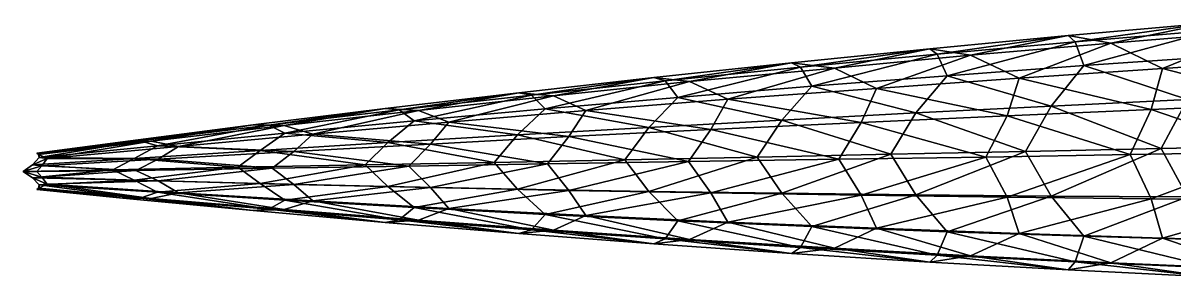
# Model space of a CAD drawing. Extents: x -1.18 to 1.18, y -1.18 to 1.18.
# Drawn here: x -1.1796 to -0.7754, y -0.037 to 0.0519 of the extents above; entities that cross this region are included whole.
import ezdxf

# ---------------------------------------------------------------- set-up
doc = ezdxf.new("R2010")
doc.units = 0
doc.layers.add('OCTOPUS$LWO', color=1, linetype='CONTINUOUS')

msp = doc.modelspace()

# ---------------------------------------------------------------- linework, layer by layer
at = {"layer": 'OCTOPUS$LWO'}
for points in [[(-0.79782, 0.04486, -0.3849), (-0.81285, 0.0475, -0.3829), (-0.76351, 0.05186, -0.34373)], [(-0.81037, 0.04535, -0.36934), (-0.76351, 0.05186, -0.34373), (-0.81285, 0.0475, -0.3829)], [(-0.81037, 0.04535, -0.36934), (-0.76162, 0.04943, -0.32932), (-0.76351, 0.05186, -0.34373)], [(-0.8074, 0.03699, -0.35642), (-0.76162, 0.04943, -0.32932), (-0.81037, 0.04535, -0.36934)], [(-0.8074, 0.03699, -0.35642), (-0.75914, 0.04034, -0.31568), (-0.76162, 0.04943, -0.32932)], [(-0.76351, 0.05186, -0.34373), (-0.74778, 0.04889, -0.34633), (-0.79782, 0.04486, -0.3849)], [(-0.77979, 0.03597, -0.39047), (-0.79782, 0.04486, -0.3849), (-0.74778, 0.04889, -0.34633)], [(-0.74778, 0.04889, -0.34633), (-0.72915, 0.03923, -0.35233), (-0.77979, 0.03597, -0.39047)], [(-0.84711, 0.0406, -0.4224), (-0.86142, 0.04287, -0.42145), (-0.81285, 0.0475, -0.3829)], [(-0.85877, 0.04102, -0.40865), (-0.81285, 0.0475, -0.3829), (-0.86142, 0.04287, -0.42145)], [(-0.85877, 0.04102, -0.40865), (-0.81037, 0.04535, -0.36934), (-0.81285, 0.0475, -0.3829)], [(-0.85531, 0.03345, -0.39648), (-0.81037, 0.04535, -0.36934), (-0.85877, 0.04102, -0.40865)], [(-0.85531, 0.03345, -0.39648), (-0.8074, 0.03699, -0.35642), (-0.81037, 0.04535, -0.36934)], [(-0.81285, 0.0475, -0.3829), (-0.79782, 0.04486, -0.3849), (-0.84711, 0.0406, -0.4224)], [(-0.83008, 0.03254, -0.42741), (-0.84711, 0.0406, -0.4224), (-0.79782, 0.04486, -0.3849)], [(-0.79782, 0.04486, -0.3849), (-0.77979, 0.03597, -0.39047), (-0.83008, 0.03254, -0.42741)], [(-0.89478, 0.03608, -0.45946), (-0.90994, 0.03798, -0.45919), (-0.86142, 0.04287, -0.42145)], [(-0.90674, 0.03646, -0.44727), (-0.86142, 0.04287, -0.42145), (-0.90994, 0.03798, -0.45919)], [(-0.90674, 0.03646, -0.44727), (-0.85877, 0.04102, -0.40865), (-0.86142, 0.04287, -0.42145)], [(-0.90282, 0.02974, -0.43585), (-0.85877, 0.04102, -0.40865), (-0.90674, 0.03646, -0.44727)], [(-0.90282, 0.02974, -0.43585), (-0.85531, 0.03345, -0.39648), (-0.85877, 0.04102, -0.40865)], [(-0.86142, 0.04287, -0.42145), (-0.84711, 0.0406, -0.4224), (-0.89478, 0.03608, -0.45946)], [(-0.88013, 0.02901, -0.46097), (-0.89478, 0.03608, -0.45946), (-0.84711, 0.0406, -0.4224)], [(-0.84711, 0.0406, -0.4224), (-0.83008, 0.03254, -0.42741), (-0.88013, 0.02901, -0.46097)], [(-0.94573, 0.03136, -0.49551), (-0.95822, 0.03285, -0.49632), (-0.90994, 0.03798, -0.45919)], [(-0.95423, 0.03167, -0.48518), (-0.90994, 0.03798, -0.45919), (-0.95822, 0.03285, -0.49632)], [(-0.95423, 0.03167, -0.48518), (-0.90674, 0.03646, -0.44727), (-0.90994, 0.03798, -0.45919)], [(-0.94986, 0.02585, -0.47452), (-0.90674, 0.03646, -0.44727), (-0.95423, 0.03167, -0.48518)], [(-0.94986, 0.02585, -0.47452), (-0.90282, 0.02974, -0.43585), (-0.90674, 0.03646, -0.44727)], [(-0.90994, 0.03798, -0.45919), (-0.89478, 0.03608, -0.45946), (-0.94573, 0.03136, -0.49551)], [(-0.81878, 0.02283, -0.359), (-0.8074, 0.03699, -0.35642), (-0.85531, 0.03345, -0.39648)], [(-0.8074, 0.03699, -0.35642), (-0.81878, 0.02283, -0.359), (-0.77094, 0.02515, -0.31796)], [(-0.77094, 0.02515, -0.31796), (-0.75914, 0.04034, -0.31568), (-0.8074, 0.03699, -0.35642)], [(-0.77979, 0.03597, -0.39047), (-0.72915, 0.03923, -0.35233), (-0.73275, 0.02386, -0.36466)], [(-0.99338, 0.02639, -0.53232), (-1.00556, 0.0275, -0.53281), (-0.95822, 0.03285, -0.49632)], [(-1.0012, 0.02667, -0.52237), (-0.95822, 0.03285, -0.49632), (-1.00556, 0.0275, -0.53281)], [(-1.0012, 0.02667, -0.52237), (-0.95423, 0.03167, -0.48518), (-0.95822, 0.03285, -0.49632)], [(-0.95822, 0.03285, -0.49632), (-0.94573, 0.03136, -0.49551), (-0.99338, 0.02639, -0.53232)], [(-0.93223, 0.02526, -0.49551), (-0.94573, 0.03136, -0.49551), (-0.89478, 0.03608, -0.45946)], [(-0.89478, 0.03608, -0.45946), (-0.88013, 0.02901, -0.46097), (-0.93223, 0.02526, -0.49551)], [(-0.86626, 0.02041, -0.39936), (-0.85531, 0.03345, -0.39648), (-0.90282, 0.02974, -0.43585)], [(-0.88013, 0.02901, -0.46097), (-0.83008, 0.03254, -0.42741), (-0.8343, 0.01936, -0.43825)], [(-0.85531, 0.03345, -0.39648), (-0.86626, 0.02041, -0.39936), (-0.81878, 0.02283, -0.359)], [(-0.83008, 0.03254, -0.42741), (-0.7837, 0.02164, -0.40228), (-0.8343, 0.01936, -0.43825)], [(-0.83008, 0.03254, -0.42741), (-0.77979, 0.03597, -0.39047), (-0.7837, 0.02164, -0.40228)], [(-0.77979, 0.03597, -0.39047), (-0.73275, 0.02386, -0.36466), (-0.7837, 0.02164, -0.40228)], [(-0.99639, 0.02182, -0.5125), (-0.95423, 0.03167, -0.48518), (-1.0012, 0.02667, -0.52237)], [(-0.99639, 0.02182, -0.5125), (-0.94986, 0.02585, -0.47452), (-0.95423, 0.03167, -0.48518)], [(-0.98205, 0.02132, -0.5306), (-0.99338, 0.02639, -0.53232), (-0.94573, 0.03136, -0.49551)], [(-0.94573, 0.03136, -0.49551), (-0.93223, 0.02526, -0.49551), (-0.98205, 0.02132, -0.5306)], [(-0.91334, 0.01792, -0.43905), (-0.90282, 0.02974, -0.43585), (-0.94986, 0.02585, -0.47452)], [(-0.93223, 0.02526, -0.49551), (-0.88013, 0.02901, -0.46097), (-0.88545, 0.01707, -0.47066)], [(-0.90282, 0.02974, -0.43585), (-0.91334, 0.01792, -0.43905), (-0.86626, 0.02041, -0.39936)], [(-0.88013, 0.02901, -0.46097), (-0.8343, 0.01936, -0.43825), (-0.88545, 0.01707, -0.47066)], [(-1.04085, 0.02125, -0.56741), (-1.05248, 0.02196, -0.56835), (-1.00556, 0.0275, -0.53281)], [(-1.0476, 0.02149, -0.55883), (-1.00556, 0.0275, -0.53281), (-1.05248, 0.02196, -0.56835)], [(-1.0476, 0.02149, -0.55883), (-1.0012, 0.02667, -0.52237), (-1.00556, 0.0275, -0.53281)], [(-1.04235, 0.01765, -0.54976), (-1.0012, 0.02667, -0.52237), (-1.0476, 0.02149, -0.55883)], [(-1.04235, 0.01765, -0.54976), (-0.99639, 0.02182, -0.5125), (-1.0012, 0.02667, -0.52237)], [(-1.00556, 0.0275, -0.53281), (-0.99338, 0.02639, -0.53232), (-1.04085, 0.02125, -0.56741)], [(-1.03017, 0.01723, -0.56515), (-1.04085, 0.02125, -0.56741), (-0.99338, 0.02639, -0.53232)], [(-0.99338, 0.02639, -0.53232), (-0.98205, 0.02132, -0.5306), (-1.03017, 0.01723, -0.56515)], [(-0.95995, 0.01535, -0.47804), (-0.94986, 0.02585, -0.47452), (-0.99639, 0.02182, -0.5125)], [(-0.98205, 0.02132, -0.5306), (-0.93223, 0.02526, -0.49551), (-0.9382, 0.01465, -0.50459)], [(-0.94986, 0.02585, -0.47452), (-0.95995, 0.01535, -0.47804), (-0.91334, 0.01792, -0.43905)], [(-0.93223, 0.02526, -0.49551), (-0.88545, 0.01707, -0.47066), (-0.9382, 0.01465, -0.50459)], [(-0.78016, 0.00795, -0.32333), (-0.77094, 0.02515, -0.31796), (-0.81878, 0.02283, -0.359)], [(-0.77094, 0.02515, -0.31796), (-0.78016, 0.00795, -0.32333), (-0.73222, 0.00899, -0.2816)], [(-1.08789, 0.01596, -0.60152), (-1.09879, 0.01623, -0.60315), (-1.05248, 0.02196, -0.56835)], [(-1.09337, 0.01614, -0.59456), (-1.05248, 0.02196, -0.56835), (-1.09879, 0.01623, -0.60315)], [(-1.09337, 0.01614, -0.59456), (-1.0476, 0.02149, -0.55883), (-1.05248, 0.02196, -0.56835)], [(-1.08768, 0.01335, -0.5863), (-1.0476, 0.02149, -0.55883), (-1.09337, 0.01614, -0.59456)], [(-1.05248, 0.02196, -0.56835), (-1.04085, 0.02125, -0.56741), (-1.08789, 0.01596, -0.60152)], [(-1.07785, 0.01303, -0.5987), (-1.08789, 0.01596, -0.60152), (-1.04085, 0.02125, -0.56741)], [(-1.08768, 0.01335, -0.5863), (-1.04235, 0.01765, -0.54976), (-1.0476, 0.02149, -0.55883)], [(-1.04085, 0.02125, -0.56741), (-1.03017, 0.01723, -0.56515), (-1.07785, 0.01303, -0.5987)], [(-1.00603, 0.01271, -0.51634), (-0.99639, 0.02182, -0.5125), (-1.04235, 0.01765, -0.54976)], [(-1.03017, 0.01723, -0.56515), (-0.98205, 0.02132, -0.5306), (-0.98806, 0.01213, -0.53899)], [(-0.99639, 0.02182, -0.5125), (-1.00603, 0.01271, -0.51634), (-0.95995, 0.01535, -0.47804)], [(-0.98205, 0.02132, -0.5306), (-0.9382, 0.01465, -0.50459), (-0.98806, 0.01213, -0.53899)], [(-0.87511, 0.00593, -0.40481), (-0.86626, 0.02041, -0.39936), (-0.91334, 0.01792, -0.43905)], [(-0.86626, 0.02041, -0.39936), (-0.87511, 0.00593, -0.40481), (-0.82782, 0.00693, -0.36441)], [(-0.82782, 0.00693, -0.36441), (-0.81878, 0.02283, -0.359), (-0.86626, 0.02041, -0.39936)], [(-0.8343, 0.01936, -0.43825), (-0.7837, 0.02164, -0.40228), (-0.79104, 0.00581, -0.40986)], [(-0.81878, 0.02283, -0.359), (-0.82782, 0.00693, -0.36441), (-0.78016, 0.00795, -0.32333)], [(-0.7837, 0.02164, -0.40228), (-0.74003, 0.00673, -0.37251), (-0.79104, 0.00581, -0.40986)], [(-0.7837, 0.02164, -0.40228), (-0.73275, 0.02386, -0.36466), (-0.74003, 0.00673, -0.37251)], [(-1.13461, 0.01052, -0.63443), (-1.1446, 0.01034, -0.63697), (-1.09879, 0.01623, -0.60315)], [(-1.13847, 0.01064, -0.62956), (-1.09879, 0.01623, -0.60315), (-1.1446, 0.01034, -0.63697)], [(-1.13847, 0.01064, -0.62956), (-1.09337, 0.01614, -0.59456), (-1.09879, 0.01623, -0.60315)], [(-1.09879, 0.01623, -0.60315), (-1.08789, 0.01596, -0.60152), (-1.13461, 0.01052, -0.63443)], [(-1.05152, 0.01001, -0.55393), (-1.04235, 0.01765, -0.54976), (-1.08768, 0.01335, -0.5863)], [(-1.07785, 0.01303, -0.5987), (-1.03017, 0.01723, -0.56515), (-1.03659, 0.00954, -0.57273)], [(-1.04235, 0.01765, -0.54976), (-1.05152, 0.01001, -0.55393), (-1.00603, 0.01271, -0.51634)], [(-1.03017, 0.01723, -0.56515), (-0.98806, 0.01213, -0.53899), (-1.03659, 0.00954, -0.57273)], [(-0.92199, 0.00497, -0.44453), (-0.91334, 0.01792, -0.43905), (-0.95995, 0.01535, -0.47804)], [(-0.9382, 0.01465, -0.50459), (-0.88545, 0.01707, -0.47066), (-0.89331, 0.00418, -0.47718)], [(-0.91334, 0.01792, -0.43905), (-0.92199, 0.00497, -0.44453), (-0.87511, 0.00593, -0.40481)], [(-0.88545, 0.01707, -0.47066), (-0.84173, 0.00495, -0.44511), (-0.89331, 0.00418, -0.47718)], [(-0.88545, 0.01707, -0.47066), (-0.8343, 0.01936, -0.43825), (-0.84173, 0.00495, -0.44511)], [(-0.8343, 0.01936, -0.43825), (-0.79104, 0.00581, -0.40986), (-0.84173, 0.00495, -0.44511)], [(-1.13234, 0.00895, -0.62211), (-1.09337, 0.01614, -0.59456), (-1.13847, 0.01064, -0.62956)], [(-1.12506, 0.00872, -0.63126), (-1.13461, 0.01052, -0.63443), (-1.08789, 0.01596, -0.60152)], [(-1.13234, 0.00895, -0.62211), (-1.08768, 0.01335, -0.5863), (-1.09337, 0.01614, -0.59456)], [(-1.09638, 0.00726, -0.59081), (-1.08768, 0.01335, -0.5863), (-1.13234, 0.00895, -0.62211)], [(-1.08789, 0.01596, -0.60152), (-1.07785, 0.01303, -0.5987), (-1.12506, 0.00872, -0.63126)], [(-1.12506, 0.00872, -0.63126), (-1.07785, 0.01303, -0.5987), (-1.08453, 0.0069, -0.6057)], [(-1.08768, 0.01335, -0.5863), (-1.09638, 0.00726, -0.59081), (-1.05152, 0.01001, -0.55393)], [(-1.07785, 0.01303, -0.5987), (-1.03659, 0.00954, -0.57273), (-1.08453, 0.0069, -0.6057)], [(-1.01425, 0.00311, -0.5219), (-1.00603, 0.01271, -0.51634), (-1.05152, 0.01001, -0.55393)], [(-1.03659, 0.00954, -0.57273), (-0.98806, 0.01213, -0.53899), (-0.99557, 0.00256, -0.54544)], [(-1.00603, 0.01271, -0.51634), (-1.01425, 0.00311, -0.5219), (-0.96839, 0.00403, -0.48356)], [(-0.96839, 0.00403, -0.48356), (-0.95995, 0.01535, -0.47804), (-1.00603, 0.01271, -0.51634)], [(-0.98806, 0.01213, -0.53899), (-0.94606, 0.00337, -0.51126), (-0.99557, 0.00256, -0.54544)], [(-0.98806, 0.01213, -0.53899), (-0.9382, 0.01465, -0.50459), (-0.94606, 0.00337, -0.51126)], [(-0.95995, 0.01535, -0.47804), (-0.96839, 0.00403, -0.48356), (-0.92199, 0.00497, -0.44453)], [(-0.9382, 0.01465, -0.50459), (-0.89331, 0.00418, -0.47718), (-0.94606, 0.00337, -0.51126)], [(-1.17417, 0.00585, -0.65981), (-1.17476, 0.00632, -0.65908), (-1.1446, 0.01034, -0.63697)], [(-1.17383, 0.00618, -0.65728), (-1.1446, 0.01034, -0.63697), (-1.17476, 0.00632, -0.65908)], [(-1.1446, 0.01034, -0.63697), (-1.13461, 0.01052, -0.63443), (-1.17417, 0.00585, -0.65981)], [(-1.17104, 0.00447, -0.65946), (-1.17417, 0.00585, -0.65981), (-1.13461, 0.01052, -0.63443)], [(-1.17385, 0.00477, -0.65599), (-1.13234, 0.00895, -0.62211), (-1.13847, 0.01064, -0.62956)], [(-1.17385, 0.00477, -0.65599), (-1.13847, 0.01064, -0.62956), (-1.17383, 0.00618, -0.65728)], [(-1.14056, 0.00447, -0.62698), (-1.13234, 0.00895, -0.62211), (-1.17385, 0.00477, -0.65599)], [(-1.17383, 0.00618, -0.65728), (-1.13847, 0.01064, -0.62956), (-1.1446, 0.01034, -0.63697)], [(-1.13461, 0.01052, -0.63443), (-1.12506, 0.00872, -0.63126), (-1.17104, 0.00447, -0.65946)], [(-1.17104, 0.00447, -0.65946), (-1.12506, 0.00872, -0.63126), (-1.13218, 0.00422, -0.63745)], [(-1.13234, 0.00895, -0.62211), (-1.14056, 0.00447, -0.62698), (-1.09638, 0.00726, -0.59081)], [(-1.12506, 0.00872, -0.63126), (-1.08453, 0.0069, -0.6057), (-1.13218, 0.00422, -0.63745)], [(-1.05951, 0.00223, -0.55954), (-1.05152, 0.01001, -0.55393), (-1.09638, 0.00726, -0.59081)], [(-1.08453, 0.0069, -0.6057), (-1.03659, 0.00954, -0.57273), (-1.04414, 0.00178, -0.5789)], [(-1.05152, 0.01001, -0.55393), (-1.05951, 0.00223, -0.55954), (-1.01425, 0.00311, -0.5219)], [(-1.03659, 0.00954, -0.57273), (-0.99557, 0.00256, -0.54544), (-1.04414, 0.00178, -0.5789)], [(-0.77094, -0.00899, -0.31796), (-0.73222, 0.00899, -0.2816), (-0.78016, 0.00795, -0.32333)], [(-1.17623, 0.00226, -0.65728), (-1.17385, 0.00477, -0.65599), (-1.17104, 0.00447, -0.65946)], [(-1.17385, 0.00477, -0.65599), (-1.17623, 0.00226, -0.65728), (-1.14056, 0.00447, -0.62698)], [(-1.17104, 0.00447, -0.65946), (-1.17299, 0.00184, -0.66126), (-1.17623, 0.00226, -0.65728)], [(-1.14807, 0.00055, -0.63267), (-1.14056, 0.00447, -0.62698), (-1.17623, 0.00226, -0.65728)], [(-1.17417, 0.00585, -0.65981), (-1.17383, 0.00618, -0.65728), (-1.17476, 0.00632, -0.65908)], [(-1.17385, 0.00477, -0.65599), (-1.17383, 0.00618, -0.65728), (-1.17417, 0.00585, -0.65981)], [(-1.17417, 0.00585, -0.65981), (-1.17104, 0.00447, -0.65946), (-1.17385, 0.00477, -0.65599)], [(-1.17104, 0.00447, -0.65946), (-1.13218, 0.00422, -0.63745), (-1.17299, 0.00184, -0.66126)], [(-1.17299, 0.00184, -0.66126), (-1.13218, 0.00422, -0.63745), (-1.13994, 0.00032, -0.6428)], [(-1.14056, 0.00447, -0.62698), (-1.14807, 0.00055, -0.63267), (-1.10414, 0.00138, -0.59646)], [(-1.10414, 0.00138, -0.59646), (-1.09638, 0.00726, -0.59081), (-1.14056, 0.00447, -0.62698)], [(-1.13218, 0.00422, -0.63745), (-1.0921, 0.00103, -0.61157), (-1.13994, 0.00032, -0.6428)], [(-1.13218, 0.00422, -0.63745), (-1.08453, 0.0069, -0.6057), (-1.0921, 0.00103, -0.61157)], [(-1.09638, 0.00726, -0.59081), (-1.10414, 0.00138, -0.59646), (-1.05951, 0.00223, -0.55954)], [(-1.08453, 0.0069, -0.6057), (-1.04414, 0.00178, -0.5789), (-1.0921, 0.00103, -0.61157)], [(-0.95995, -0.00703, -0.47804), (-0.92199, 0.00497, -0.44453), (-0.96839, 0.00403, -0.48356)], [(-0.95995, -0.00703, -0.47804), (-0.91334, -0.00772, -0.43905), (-0.92199, 0.00497, -0.44453)], [(-0.9382, -0.0076, -0.50459), (-0.94606, 0.00337, -0.51126), (-0.89331, 0.00418, -0.47718)], [(-0.89331, 0.00418, -0.47718), (-0.88545, -0.0084, -0.47066), (-0.9382, -0.0076, -0.50459)], [(-0.91334, -0.00772, -0.43905), (-0.87511, 0.00593, -0.40481), (-0.92199, 0.00497, -0.44453)], [(-0.91334, -0.00772, -0.43905), (-0.86626, -0.00828, -0.39936), (-0.87511, 0.00593, -0.40481)], [(-0.88545, -0.0084, -0.47066), (-0.89331, 0.00418, -0.47718), (-0.84173, 0.00495, -0.44511)], [(-0.84173, 0.00495, -0.44511), (-0.8343, -0.00912, -0.43825), (-0.88545, -0.0084, -0.47066)], [(-0.86626, -0.00828, -0.39936), (-0.82782, 0.00693, -0.36441), (-0.87511, 0.00593, -0.40481)], [(-0.86626, -0.00828, -0.39936), (-0.81878, -0.0087, -0.359), (-0.82782, 0.00693, -0.36441)], [(-0.8343, -0.00912, -0.43825), (-0.84173, 0.00495, -0.44511), (-0.79104, 0.00581, -0.40986)], [(-0.79104, 0.00581, -0.40986), (-0.7837, -0.00965, -0.40228), (-0.8343, -0.00912, -0.43825)], [(-0.81878, -0.0087, -0.359), (-0.78016, 0.00795, -0.32333), (-0.82782, 0.00693, -0.36441)], [(-0.81878, -0.0087, -0.359), (-0.77094, -0.00899, -0.31796), (-0.78016, 0.00795, -0.32333)], [(-0.7837, -0.00965, -0.40228), (-0.79104, 0.00581, -0.40986), (-0.74003, 0.00673, -0.37251)], [(-0.74003, 0.00673, -0.37251), (-0.73275, -0.01001, -0.36466), (-0.7837, -0.00965, -0.40228)], [(-1.17956, -0.00007, -0.66053), (-1.17623, 0.00226, -0.65728), (-1.17299, 0.00184, -0.66126)], [(-1.17623, 0.00226, -0.65728), (-1.17956, -0.00007, -0.66053), (-1.14807, 0.00055, -0.63267)], [(-1.17299, 0.00184, -0.66126), (-1.17477, -0.00012, -0.66275), (-1.17956, -0.00007, -0.66053)], [(-1.17623, -0.00227, -0.65728), (-1.14807, 0.00055, -0.63267), (-1.17956, -0.00007, -0.66053)], [(-1.17623, -0.00227, -0.65728), (-1.14056, -0.00311, -0.62698), (-1.14807, 0.00055, -0.63267)], [(-1.17299, 0.00184, -0.66126), (-1.13994, 0.00032, -0.6428), (-1.17477, -0.00012, -0.66275)], [(-1.17299, -0.00202, -0.66126), (-1.17477, -0.00012, -0.66275), (-1.13994, 0.00032, -0.6428)], [(-1.13994, 0.00032, -0.6428), (-1.13218, -0.00334, -0.63745), (-1.17299, -0.00202, -0.66126)], [(-1.14056, -0.00311, -0.62698), (-1.10414, 0.00138, -0.59646), (-1.14807, 0.00055, -0.63267)], [(-1.14056, -0.00311, -0.62698), (-1.09638, -0.00425, -0.59081), (-1.10414, 0.00138, -0.59646)], [(-1.13218, -0.00334, -0.63745), (-1.13994, 0.00032, -0.6428), (-1.0921, 0.00103, -0.61157)], [(-1.0921, 0.00103, -0.61157), (-1.08453, -0.00458, -0.6057), (-1.13218, -0.00334, -0.63745)], [(-1.09638, -0.00425, -0.59081), (-1.05951, 0.00223, -0.55954), (-1.10414, 0.00138, -0.59646)], [(-1.09638, -0.00425, -0.59081), (-1.05152, -0.00529, -0.55393), (-1.05951, 0.00223, -0.55954)], [(-1.08453, -0.00458, -0.6057), (-1.0921, 0.00103, -0.61157), (-1.04414, 0.00178, -0.5789)], [(-1.04414, 0.00178, -0.5789), (-1.03659, -0.0057, -0.57273), (-1.08453, -0.00458, -0.6057)], [(-1.05152, -0.00529, -0.55393), (-1.01425, 0.00311, -0.5219), (-1.05951, 0.00223, -0.55954)], [(-1.05152, -0.00529, -0.55393), (-1.00603, -0.00622, -0.51634), (-1.01425, 0.00311, -0.5219)], [(-1.03659, -0.0057, -0.57273), (-1.04414, 0.00178, -0.5789), (-0.99557, 0.00256, -0.54544)], [(-0.99557, 0.00256, -0.54544), (-0.98806, -0.00671, -0.53899), (-1.03659, -0.0057, -0.57273)], [(-1.00603, -0.00622, -0.51634), (-0.96839, 0.00403, -0.48356), (-1.01425, 0.00311, -0.5219)], [(-1.00603, -0.00622, -0.51634), (-0.95995, -0.00703, -0.47804), (-0.96839, 0.00403, -0.48356)], [(-0.98806, -0.00671, -0.53899), (-0.99557, 0.00256, -0.54544), (-0.94606, 0.00337, -0.51126)], [(-0.94606, 0.00337, -0.51126), (-0.9382, -0.0076, -0.50459), (-0.98806, -0.00671, -0.53899)], [(-1.17956, -0.00007, -0.66053), (-1.17477, -0.00012, -0.66275), (-1.17299, -0.00202, -0.66126)], [(-1.17299, -0.00202, -0.66126), (-1.17623, -0.00227, -0.65728), (-1.17956, -0.00007, -0.66053)], [(-1.17623, -0.00227, -0.65728), (-1.17299, -0.00202, -0.66126), (-1.17104, -0.00457, -0.65946)], [(-1.17104, -0.00457, -0.65946), (-1.17385, -0.00472, -0.65599), (-1.17623, -0.00227, -0.65728)], [(-1.17385, -0.00472, -0.65599), (-1.14056, -0.00311, -0.62698), (-1.17623, -0.00227, -0.65728)], [(-1.17385, -0.00472, -0.65599), (-1.13234, -0.00737, -0.62211), (-1.14056, -0.00311, -0.62698)], [(-1.17104, -0.00457, -0.65946), (-1.17299, -0.00202, -0.66126), (-1.13218, -0.00334, -0.63745)], [(-1.13218, -0.00334, -0.63745), (-1.12506, -0.00756, -0.63126), (-1.17104, -0.00457, -0.65946)], [(-1.13234, -0.00737, -0.62211), (-1.09638, -0.00425, -0.59081), (-1.14056, -0.00311, -0.62698)], [(-1.12506, -0.00756, -0.63126), (-1.13218, -0.00334, -0.63745), (-1.08453, -0.00458, -0.6057)], [(-1.17417, -0.00597, -0.65981), (-1.17476, -0.0064, -0.65908), (-1.17383, -0.00618, -0.65728)], [(-1.17417, -0.00597, -0.65981), (-1.1446, -0.00943, -0.63697), (-1.17476, -0.0064, -0.65908)], [(-1.17383, -0.00618, -0.65728), (-1.17476, -0.0064, -0.65908), (-1.1446, -0.00943, -0.63697)], [(-1.17385, -0.00472, -0.65599), (-1.17104, -0.00457, -0.65946), (-1.17417, -0.00597, -0.65981)], [(-1.17104, -0.00457, -0.65946), (-1.13461, -0.0095, -0.63443), (-1.17417, -0.00597, -0.65981)], [(-1.17417, -0.00597, -0.65981), (-1.17383, -0.00618, -0.65728), (-1.17385, -0.00472, -0.65599)], [(-1.17417, -0.00597, -0.65981), (-1.13461, -0.0095, -0.63443), (-1.1446, -0.00943, -0.63697)], [(-1.17385, -0.00472, -0.65599), (-1.17383, -0.00618, -0.65728), (-1.13847, -0.0094, -0.62956)], [(-1.13847, -0.0094, -0.62956), (-1.13234, -0.00737, -0.62211), (-1.17385, -0.00472, -0.65599)], [(-1.1446, -0.00943, -0.63697), (-1.13847, -0.0094, -0.62956), (-1.17383, -0.00618, -0.65728)], [(-1.17104, -0.00457, -0.65946), (-1.12506, -0.00756, -0.63126), (-1.13461, -0.0095, -0.63443)], [(-1.13234, -0.00737, -0.62211), (-1.13847, -0.0094, -0.62956), (-1.09337, -0.01331, -0.59456)], [(-1.12506, -0.00756, -0.63126), (-1.08789, -0.01344, -0.60152), (-1.13461, -0.0095, -0.63443)], [(-1.13234, -0.00737, -0.62211), (-1.08768, -0.01013, -0.5863), (-1.09638, -0.00425, -0.59081)], [(-1.09337, -0.01331, -0.59456), (-1.08768, -0.01013, -0.5863), (-1.13234, -0.00737, -0.62211)], [(-1.08453, -0.00458, -0.6057), (-1.07785, -0.01038, -0.5987), (-1.12506, -0.00756, -0.63126)], [(-1.12506, -0.00756, -0.63126), (-1.07785, -0.01038, -0.5987), (-1.08789, -0.01344, -0.60152)], [(-1.08768, -0.01013, -0.5863), (-1.05152, -0.00529, -0.55393), (-1.09638, -0.00425, -0.59081)], [(-1.08768, -0.01013, -0.5863), (-1.04235, -0.01273, -0.54976), (-1.05152, -0.00529, -0.55393)], [(-1.07785, -0.01038, -0.5987), (-1.08453, -0.00458, -0.6057), (-1.03659, -0.0057, -0.57273)], [(-1.03659, -0.0057, -0.57273), (-1.03017, -0.01304, -0.56515), (-1.07785, -0.01038, -0.5987)], [(-1.04235, -0.01273, -0.54976), (-1.00603, -0.00622, -0.51634), (-1.05152, -0.00529, -0.55393)], [(-1.04235, -0.01273, -0.54976), (-0.99639, -0.01515, -0.5125), (-1.00603, -0.00622, -0.51634)], [(-1.03017, -0.01304, -0.56515), (-1.03659, -0.0057, -0.57273), (-0.98806, -0.00671, -0.53899)], [(-0.98806, -0.00671, -0.53899), (-0.98205, -0.0155, -0.5306), (-1.03017, -0.01304, -0.56515)], [(-0.99639, -0.01515, -0.5125), (-0.95995, -0.00703, -0.47804), (-1.00603, -0.00622, -0.51634)], [(-0.99639, -0.01515, -0.5125), (-0.94986, -0.01737, -0.47452), (-0.95995, -0.00703, -0.47804)], [(-0.98205, -0.0155, -0.5306), (-0.98806, -0.00671, -0.53899), (-0.9382, -0.0076, -0.50459)], [(-0.9382, -0.0076, -0.50459), (-0.93223, -0.01778, -0.49551), (-0.98205, -0.0155, -0.5306)], [(-0.94986, -0.01737, -0.47452), (-0.91334, -0.00772, -0.43905), (-0.95995, -0.00703, -0.47804)], [(-0.94986, -0.01737, -0.47452), (-0.90282, -0.01938, -0.43585), (-0.91334, -0.00772, -0.43905)], [(-0.93223, -0.01778, -0.49551), (-0.9382, -0.0076, -0.50459), (-0.88545, -0.0084, -0.47066)], [(-0.90282, -0.01938, -0.43585), (-0.86626, -0.00828, -0.39936), (-0.91334, -0.00772, -0.43905)], [(-1.13847, -0.0094, -0.62956), (-1.1446, -0.00943, -0.63697), (-1.09879, -0.01378, -0.60315)], [(-1.13461, -0.0095, -0.63443), (-1.09879, -0.01378, -0.60315), (-1.1446, -0.00943, -0.63697)], [(-1.09879, -0.01378, -0.60315), (-1.09337, -0.01331, -0.59456), (-1.13847, -0.0094, -0.62956)], [(-1.13461, -0.0095, -0.63443), (-1.08789, -0.01344, -0.60152), (-1.09879, -0.01378, -0.60315)], [(-1.08768, -0.01013, -0.5863), (-1.09337, -0.01331, -0.59456), (-1.0476, -0.017, -0.55883)], [(-1.07785, -0.01038, -0.5987), (-1.04085, -0.01716, -0.56741), (-1.08789, -0.01344, -0.60152)], [(-1.0476, -0.017, -0.55883), (-1.04235, -0.01273, -0.54976), (-1.08768, -0.01013, -0.5863)], [(-1.07785, -0.01038, -0.5987), (-1.03017, -0.01304, -0.56515), (-1.04085, -0.01716, -0.56741)], [(-0.88545, -0.0084, -0.47066), (-0.88013, -0.01987, -0.46097), (-0.93223, -0.01778, -0.49551)], [(-0.90282, -0.01938, -0.43585), (-0.85531, -0.02118, -0.39648), (-0.86626, -0.00828, -0.39936)], [(-0.88013, -0.01987, -0.46097), (-0.88545, -0.0084, -0.47066), (-0.8343, -0.00912, -0.43825)], [(-0.8343, -0.00912, -0.43825), (-0.83008, -0.02178, -0.42741), (-0.88013, -0.01987, -0.46097)], [(-0.85531, -0.02118, -0.39648), (-0.81878, -0.0087, -0.359), (-0.86626, -0.00828, -0.39936)], [(-0.85531, -0.02118, -0.39648), (-0.8074, -0.02274, -0.35642), (-0.81878, -0.0087, -0.359)], [(-0.83008, -0.02178, -0.42741), (-0.8343, -0.00912, -0.43825), (-0.7837, -0.00965, -0.40228)], [(-0.7837, -0.00965, -0.40228), (-0.77979, -0.0234, -0.39047), (-0.83008, -0.02178, -0.42741)], [(-0.8074, -0.02274, -0.35642), (-0.77094, -0.00899, -0.31796), (-0.81878, -0.0087, -0.359)], [(-0.8074, -0.02274, -0.35642), (-0.75914, -0.02407, -0.31568), (-0.77094, -0.00899, -0.31796)], [(-0.77979, -0.0234, -0.39047), (-0.7837, -0.00965, -0.40228), (-0.73275, -0.01001, -0.36466)], [(-0.73275, -0.01001, -0.36466), (-0.72915, -0.02478, -0.35233), (-0.77979, -0.0234, -0.39047)], [(-1.09337, -0.01331, -0.59456), (-1.09879, -0.01378, -0.60315), (-1.05248, -0.01791, -0.56835)], [(-1.08789, -0.01344, -0.60152), (-1.05248, -0.01791, -0.56835), (-1.09879, -0.01378, -0.60315)], [(-1.05248, -0.01791, -0.56835), (-1.0476, -0.017, -0.55883), (-1.09337, -0.01331, -0.59456)], [(-1.08789, -0.01344, -0.60152), (-1.04085, -0.01716, -0.56741), (-1.05248, -0.01791, -0.56835)], [(-1.04235, -0.01273, -0.54976), (-1.0476, -0.017, -0.55883), (-1.0012, -0.02047, -0.52237)], [(-1.0012, -0.02047, -0.52237), (-0.99639, -0.01515, -0.5125), (-1.04235, -0.01273, -0.54976)], [(-1.03017, -0.01304, -0.56515), (-0.99338, -0.02065, -0.53232), (-1.04085, -0.01716, -0.56741)], [(-1.03017, -0.01304, -0.56515), (-0.98205, -0.0155, -0.5306), (-0.99338, -0.02065, -0.53232)], [(-0.99639, -0.01515, -0.5125), (-1.0012, -0.02047, -0.52237), (-0.95423, -0.02369, -0.48518)], [(-0.95423, -0.02369, -0.48518), (-0.94986, -0.01737, -0.47452), (-0.99639, -0.01515, -0.5125)], [(-0.98205, -0.0155, -0.5306), (-0.94573, -0.02388, -0.49551), (-0.99338, -0.02065, -0.53232)], [(-0.98205, -0.0155, -0.5306), (-0.93223, -0.01778, -0.49551), (-0.94573, -0.02388, -0.49551)], [(-1.0476, -0.017, -0.55883), (-1.05248, -0.01791, -0.56835), (-1.00556, -0.02179, -0.53281)], [(-1.04085, -0.01716, -0.56741), (-1.00556, -0.02179, -0.53281), (-1.05248, -0.01791, -0.56835)], [(-1.00556, -0.02179, -0.53281), (-1.0012, -0.02047, -0.52237), (-1.0476, -0.017, -0.55883)], [(-1.04085, -0.01716, -0.56741), (-0.99338, -0.02065, -0.53232), (-1.00556, -0.02179, -0.53281)], [(-0.94986, -0.01737, -0.47452), (-0.95423, -0.02369, -0.48518), (-0.90674, -0.02666, -0.44727)], [(-0.90674, -0.02666, -0.44727), (-0.90282, -0.01938, -0.43585), (-0.94986, -0.01737, -0.47452)], [(-0.93223, -0.01778, -0.49551), (-0.89478, -0.02688, -0.45946), (-0.94573, -0.02388, -0.49551)], [(-0.93223, -0.01778, -0.49551), (-0.88013, -0.01987, -0.46097), (-0.89478, -0.02688, -0.45946)], [(-0.90282, -0.01938, -0.43585), (-0.90674, -0.02666, -0.44727), (-0.85877, -0.02934, -0.40865)], [(-0.85877, -0.02934, -0.40865), (-0.85531, -0.02118, -0.39648), (-0.90282, -0.01938, -0.43585)], [(-0.88013, -0.01987, -0.46097), (-0.84711, -0.02959, -0.4224), (-0.89478, -0.02688, -0.45946)], [(-0.88013, -0.01987, -0.46097), (-0.83008, -0.02178, -0.42741), (-0.84711, -0.02959, -0.4224)], [(-1.0012, -0.02047, -0.52237), (-1.00556, -0.02179, -0.53281), (-0.95822, -0.02541, -0.49632)], [(-0.99338, -0.02065, -0.53232), (-0.95822, -0.02541, -0.49632), (-1.00556, -0.02179, -0.53281)], [(-0.95822, -0.02541, -0.49632), (-0.95423, -0.02369, -0.48518), (-1.0012, -0.02047, -0.52237)], [(-0.99338, -0.02065, -0.53232), (-0.94573, -0.02388, -0.49551), (-0.95822, -0.02541, -0.49632)], [(-0.95423, -0.02369, -0.48518), (-0.95822, -0.02541, -0.49632), (-0.90994, -0.02876, -0.45919)], [(-0.94573, -0.02388, -0.49551), (-0.90994, -0.02876, -0.45919), (-0.95822, -0.02541, -0.49632)], [(-0.90994, -0.02876, -0.45919), (-0.90674, -0.02666, -0.44727), (-0.95423, -0.02369, -0.48518)], [(-0.94573, -0.02388, -0.49551), (-0.89478, -0.02688, -0.45946), (-0.90994, -0.02876, -0.45919)], [(-0.85531, -0.02118, -0.39648), (-0.85877, -0.02934, -0.40865), (-0.81037, -0.03174, -0.36934)], [(-0.81037, -0.03174, -0.36934), (-0.8074, -0.02274, -0.35642), (-0.85531, -0.02118, -0.39648)], [(-0.83008, -0.02178, -0.42741), (-0.79782, -0.03202, -0.3849), (-0.84711, -0.02959, -0.4224)], [(-0.83008, -0.02178, -0.42741), (-0.77979, -0.0234, -0.39047), (-0.79782, -0.03202, -0.3849)], [(-0.8074, -0.02274, -0.35642), (-0.81037, -0.03174, -0.36934), (-0.76162, -0.03384, -0.32932)], [(-0.76162, -0.03384, -0.32932), (-0.75914, -0.02407, -0.31568), (-0.8074, -0.02274, -0.35642)], [(-0.77979, -0.0234, -0.39047), (-0.74778, -0.03414, -0.34633), (-0.79782, -0.03202, -0.3849)], [(-0.77979, -0.0234, -0.39047), (-0.72915, -0.02478, -0.35233), (-0.74778, -0.03414, -0.34633)], [(-0.90674, -0.02666, -0.44727), (-0.90994, -0.02876, -0.45919), (-0.86142, -0.03181, -0.42145)], [(-0.89478, -0.02688, -0.45946), (-0.86142, -0.03181, -0.42145), (-0.90994, -0.02876, -0.45919)], [(-0.86142, -0.03181, -0.42145), (-0.85877, -0.02934, -0.40865), (-0.90674, -0.02666, -0.44727)], [(-0.89478, -0.02688, -0.45946), (-0.84711, -0.02959, -0.4224), (-0.86142, -0.03181, -0.42145)], [(-0.85877, -0.02934, -0.40865), (-0.86142, -0.03181, -0.42145), (-0.81285, -0.03456, -0.3829)], [(-0.84711, -0.02959, -0.4224), (-0.81285, -0.03456, -0.3829), (-0.86142, -0.03181, -0.42145)], [(-0.81285, -0.03456, -0.3829), (-0.81037, -0.03174, -0.36934), (-0.85877, -0.02934, -0.40865)], [(-0.84711, -0.02959, -0.4224), (-0.79782, -0.03202, -0.3849), (-0.81285, -0.03456, -0.3829)], [(-0.81037, -0.03174, -0.36934), (-0.81285, -0.03456, -0.3829), (-0.76351, -0.03698, -0.34373)], [(-0.79782, -0.03202, -0.3849), (-0.76351, -0.03698, -0.34373), (-0.81285, -0.03456, -0.3829)], [(-0.76351, -0.03698, -0.34373), (-0.76162, -0.03384, -0.32932), (-0.81037, -0.03174, -0.36934)], [(-0.79782, -0.03202, -0.3849), (-0.74778, -0.03414, -0.34633), (-0.76351, -0.03698, -0.34373)]]:
    msp.add_3dface(points, dxfattribs=at)

doc.saveas('drawing.dxf')
